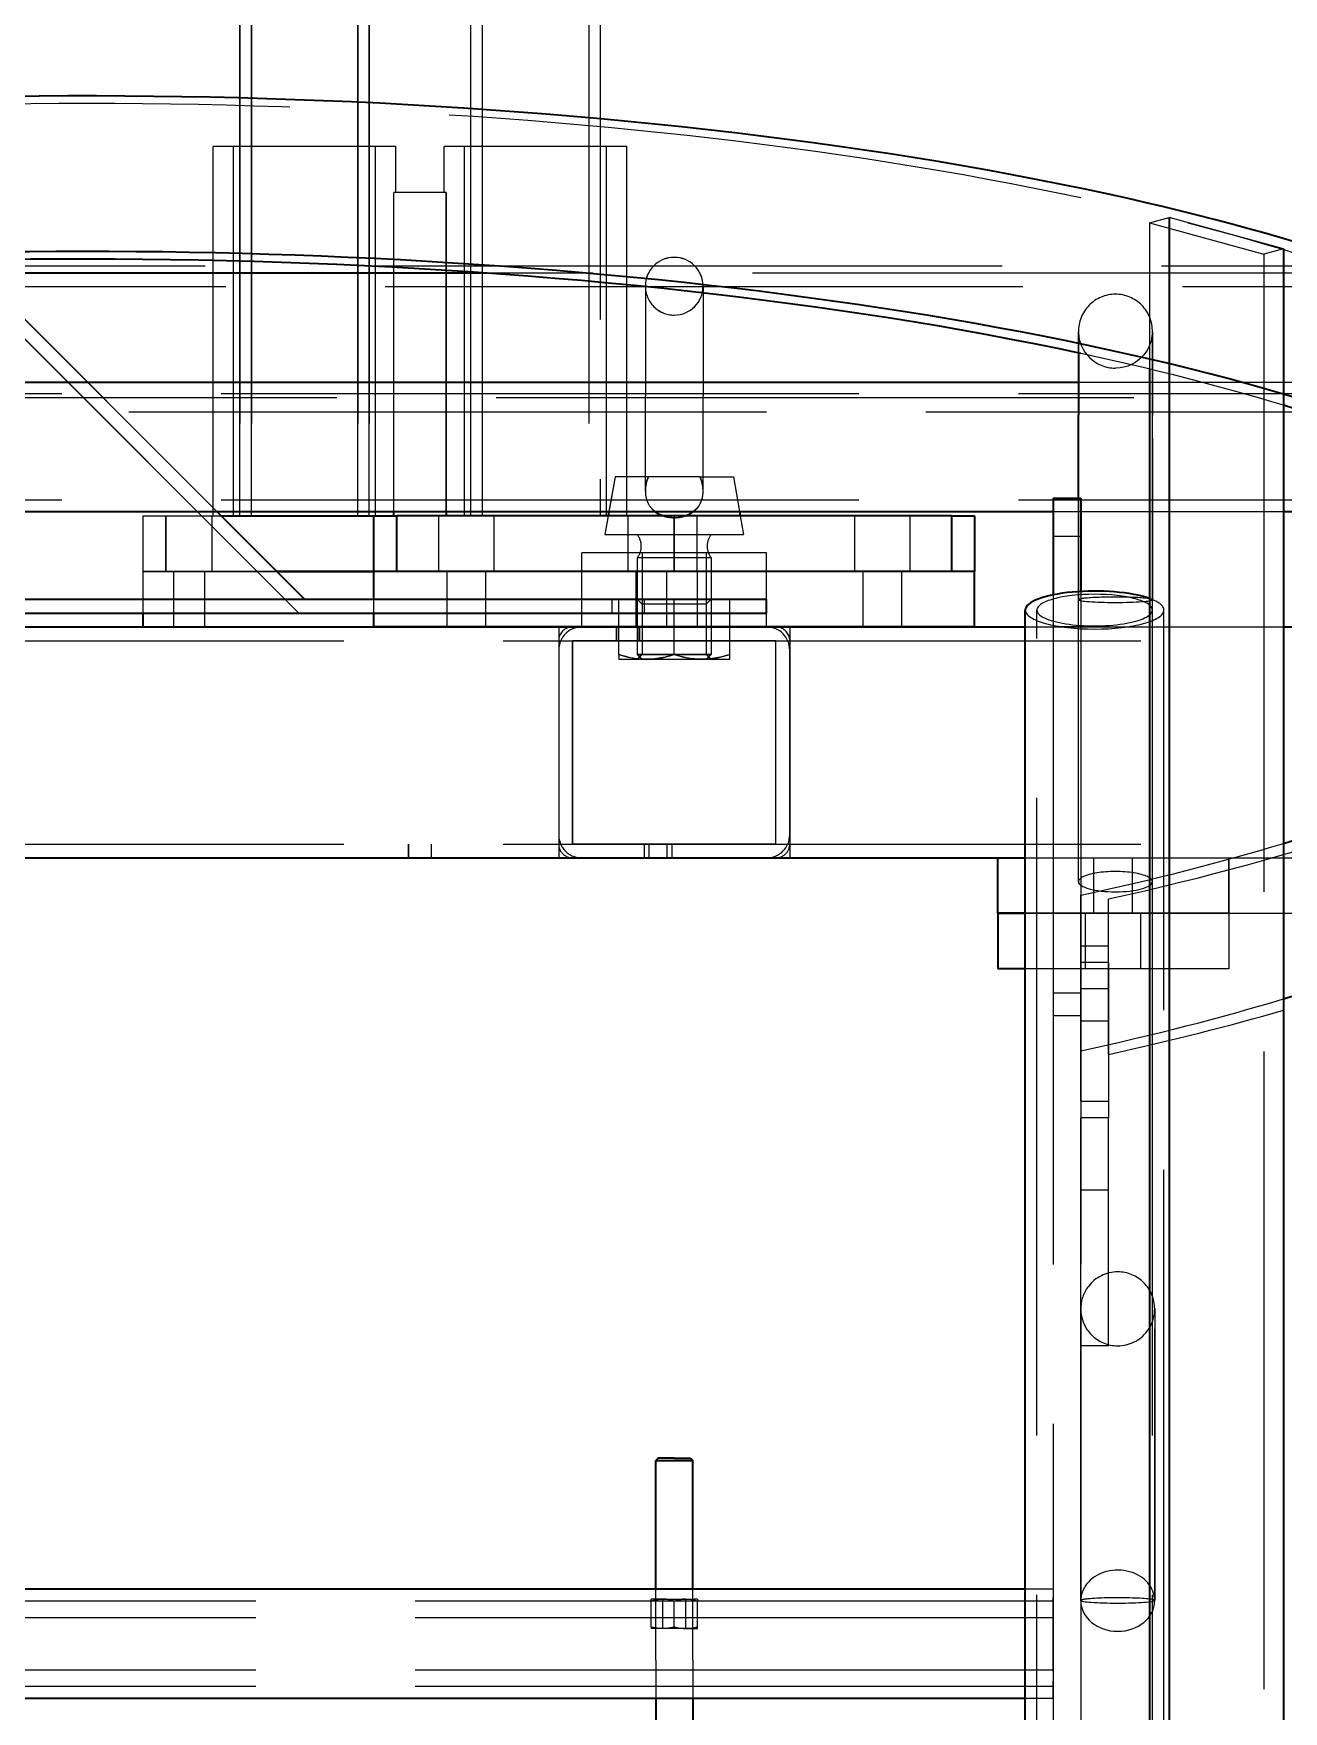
# Model space of a CAD drawing. Header units: millimetres. Extents: x -73083 to 81340, y -6859 to 6812.
# Drawn here: x -66757.6 to -66487.1, y -3230.4 to -2867.3 of the extents above; entities that cross this region are included whole.
import ezdxf

# ---------------------------------------------------------------- set-up
doc = ezdxf.new("R2010")
doc.units = ezdxf.units.MM
doc.linetypes.add('AM_ISO02W050', pattern=[7.5, 6, -1.5])
doc.layers.add('AM_HID', color=1, linetype='AM_ISO02W050', lineweight=25)

msp = doc.modelspace()

# ---------------------------------------------------------------- linework, layer by layer
at = {"color": 7, "lineweight": 35, "ltscale": 23}
for p, q in [((-66511.86895, -2907.08996), (-66511.8687, -3385.91955)), ((-66487.12017, -2913.87023), (-66487.11992, -3392.49182)), ((-66659.60869, -2919.09289), (-66834.35649, -2919.09289)), ((-66659.60869, -2919.09289), (-66834.35625, -2919.09289)), ((-66531.48125, -2936.38684), (-66531.48125, -2949.82189)), ((-66516.11162, -2939.87609), (-66516.11138, -3384.91369)), ((-66962.98125, -2942.67102), (-66531.48125, -2942.67053)), ((-66531.48125, -2967.8385), (-66531.48125, -2949.82189)), ((-66536.98125, -2967.8385), (-66536.98125, -2988.74035)), ((-66536.98125, -2967.8385), (-66530.98125, -2967.8385)), ((-66530.98125, -2967.8385), (-66530.98125, -2988.00109)), ((-66956.98125, -2970.67102), (-66536.98125, -2970.67053)), ((-66698.96001, -2989.66369), (-66717.95415, -2970.66955)), ((-66683.95928, -2971.67053), (-66716.95317, -2971.67053)), ((-66683.95806, -2983.65002), (-66683.95806, -2971.65002)), ((-66683.95806, -2971.65002), (-66678.95806, -2971.65002)), ((-66679.61528, -2971.64855), (-66679.61528, -2970.66711)), ((-66558.95806, -2971.64953), (-66678.95806, -2971.65002)), ((-66678.95806, -2983.65002), (-66678.95806, -2971.65002)), ((-66668.29668, -2970.66711), (-66668.29668, -2971.64855)), ((-66633.07134, -2970.66857), (-66633.24419, -2971.64953)), ((-66604.84356, -2970.66857), (-66604.67046, -2971.64953)), ((-66604.84087, -2970.66711), (-66604.66777, -2971.64855)), ((-66558.95806, -2971.64953), (-66558.95806, -2983.64953)), ((-66558.95806, -2971.64953), (-66553.95806, -2971.64953)), ((-66553.95806, -2971.64953), (-66553.95806, -2983.64953)), ((-66487.12065, -2970.67053), (-66431.06157, -2970.67053)), ((-66704.95293, -2983.67053), (-66683.95903, -2983.67053)), ((-66683.95903, -2983.6925), (-66704.93096, -2983.6925)), ((-66553.95806, -2983.64953), (-66683.95806, -2983.65002)), ((-66683.95806, -2989.66271), (-66683.95806, -2983.65002)), ((-66558.95806, -2983.64953), (-66678.95806, -2983.65002)), ((-66553.95806, -2995.64953), (-66553.95806, -2983.64953)), ((-66953.70952, -2989.66516), (-66598.96001, -2989.6632)), ((-66598.96001, -2992.6632), (-66598.96001, -2989.6632)), ((-66542.98125, -3379.22521), (-66542.98149, -2992.02795)), ((-66950.98394, -2992.68566), (-66683.9583, -2992.68371)), ((-66950.98272, -2992.66516), (-66598.96001, -2992.6632)), ((-66950.98174, -2995.67053), (-66542.98174, -2995.67004)), ((-66733.95586, -2992.68615), (-66733.95586, -2995.67053)), ((-66683.95806, -2995.65002), (-66683.95806, -2992.66271)), ((-66553.95806, -2995.64953), (-66683.95806, -2995.65002)), ((-66598.95732, -2995.65148), (-66638.95732, -2995.65148)), ((-66638.95586, -2995.66174), (-66638.95586, -2995.65051)), ((-66598.95586, -2995.66174), (-66598.95586, -2995.65051)), ((-66487.12065, -2995.67004), (-66402.78667, -2995.67004)), ((-66950.98149, -3045.67053), (-66542.98149, -3045.67004)), ((-66548.98369, -3045.66906), (-66548.98369, -3057.64953)), ((-66548.98369, -3057.64953), (-66542.98345, -3057.64953)), ((-66542.98345, -3057.65002), (-66548.95147, -3057.65002)), ((-66548.95147, -3057.65002), (-66548.95147, -3069.65002)), ((-66542.98345, -3069.65002), (-66548.95147, -3069.65002)), ((-66622.43535, -3175.55285), (-66622.93535, -3176.05285)), ((-66622.93535, -3176.05285), (-66618.93535, -3176.05285)), ((-66622.93535, -3203.94885), (-66622.93535, -3176.05285)), ((-66618.93535, -3175.55285), (-66622.43535, -3175.55285)), ((-66618.93535, -3175.55285), (-66615.43535, -3175.55285)), ((-66618.93535, -3176.05285), (-66614.93535, -3176.05285)), ((-66615.43535, -3175.55285), (-66614.93535, -3176.05285)), ((-66614.93535, -3203.94885), (-66614.93535, -3176.05285)), ((-66542.98149, -3203.94934), (-66950.98149, -3203.94934)), ((-66542.98149, -3227.56457), (-66950.98149, -3227.56506)), ((-66622.93535, -3227.56457), (-66622.93535, -3227.58215)), ((-66622.93535, -3227.58215), (-66622.93535, -3240.00988)), ((-66614.93535, -3227.56457), (-66614.93535, -3227.58215)), ((-66614.93535, -3227.58215), (-66614.93535, -3240.00988))]:
    msp.add_line(p, q, dxfattribs=at)
for centre, radius, start, end in [((-66619.57671, -2966.1007), 5.80474, 231.9307429, 237.9845581), ((-66619.27398, -2965.58703), 6.4008, 238.1233339, 251.2558411), ((-66618.71245, -2965.41613), 6.58614, 288.8468595, 296.3669319), ((-66618.42949, -2965.96887), 5.96482, 296.2907138, 307.9951104), ((-66640.9583, -2998.65344), 3, 89.9998044, 95.8149455), ((-66638.95635, -3000.67004), 5, 90.0000503, 90.5980675), ((-66598.95635, -3000.67004), 5, 89.390975, 90.0000503), ((-66596.9583, -2998.65344), 3, 84.2187528, 89.9998044)]:
    msp.add_arc(centre, radius, start, end, dxfattribs=at)
for centre, major_axis, start_param, end_param in [((-66746.98149, -2978.27941), (356, 0), 0.897463912, 3.141607323), ((-66746.98149, -2978.27941), (356, 0), 0.000001218, 0.897463912), ((-66746.98149, -3011.94055), (356, 0), 0.000001218, 3.141607323), ((-66746.98149, -3011.94055), (350, 0), 0.905691145, 3.141618521), ((-66746.98149, -3011.94055), (350, 0), 0.000001218, 0.734059257), ((-66527.98149, -2992.02795), (15, 0), 0.657816841, 3.141593865), ((-66746.98149, -2978.27941), (350, 0), 5.549125506, 5.924698), ((-66746.98149, -3011.94055), (350, 0), 5.549125506, 6.283186526)]:
    msp.add_ellipse(centre, major_axis=major_axis, ratio=0.273951229, start_param=start_param, end_param=end_param, dxfattribs=at)
at = {"layer": 'AM_HID', "ltscale": 23}
for p, q in [((-66712.95708, -1778.67126), (-66712.95586, -2971.67102)), ((-66712.95586, -2971.67102), (-66712.95708, -1778.67126)), ((-66710.45708, -1778.67126), (-66710.45586, -2971.67102)), ((-66710.45586, -2971.67102), (-66710.45708, -1778.67126)), ((-66687.45708, -1778.67126), (-66687.45586, -2971.67102)), ((-66687.45586, -2971.67102), (-66687.45708, -1778.67126)), ((-66684.95708, -1778.67126), (-66684.95586, -2971.67102)), ((-66684.95586, -2971.67102), (-66684.95708, -1778.67126)), ((-66662.95586, -2971.67102), (-66662.95708, -1778.67126)), ((-66660.45586, -2971.67102), (-66660.45708, -1778.67126)), ((-66637.45708, -1778.67126), (-66637.45586, -2971.67102)), ((-66634.95635, -2618.67102), (-66634.95586, -2971.67102)), ((-66700.20244, -2992.66369), (-66817.20317, -2875.66418)), ((-66700.20098, -2992.6842), (-66817.20147, -2875.68566)), ((-66717.95415, -2970.66955), (-66815.9605, -2872.66418)), ((-66698.9583, -2989.6842), (-66815.95879, -2872.68566)), ((-66698.9561, -2891.67102), (-66718.7061, -2891.67102)), ((-66718.70586, -2971.67102), (-66718.7061, -2891.67102)), ((-66714.30596, -2971.67102), (-66714.30596, -2891.67102)), ((-66679.2061, -2891.67102), (-66698.9561, -2891.67102)), ((-66683.60601, -2971.67102), (-66683.60601, -2891.67102)), ((-66679.2061, -2901.67102), (-66679.2061, -2891.67102)), ((-66648.9561, -2891.67053), (-66668.7061, -2891.67053)), ((-66668.7061, -2901.67053), (-66668.7061, -2891.67053)), ((-66664.30596, -2971.67053), (-66664.30596, -2891.67053)), ((-66629.2061, -2891.67053), (-66648.9561, -2891.67053)), ((-66633.60601, -2971.67053), (-66633.60601, -2891.67053)), ((-66629.20586, -2971.67053), (-66629.2061, -2891.67053)), ((-66668.29668, -2901.67053), (-66679.61528, -2901.67053)), ((-66679.61528, -2970.66711), (-66679.61528, -2901.67053)), ((-66679.61528, -2971.67102), (-66679.61528, -2901.67102)), ((-66668.29668, -2901.67053), (-66668.29668, -2970.66711)), ((-66668.29668, -2971.67102), (-66668.29668, -2901.67102)), ((-66516.11162, -2908.25207), (-66511.86895, -2907.08996)), ((-66516.11162, -2908.25207), (-66516.11162, -2939.87609)), ((-66516.11162, -2908.25207), (-66491.36284, -2915.03234)), ((-66487.12017, -2913.87023), (-66511.86895, -2907.08996)), ((-66487.12017, -2913.87023), (-66491.36284, -2915.03234)), ((-66491.36284, -2915.03234), (-66491.3626, -3429.56506)), ((-66375.48149, -2917.59289), (-67050.48149, -2917.59338)), ((-66464.03447, -2919.09289), (-66659.60869, -2919.09289)), ((-66464.03447, -2919.09289), (-66659.60869, -2919.09289)), ((-66370.98149, -2922.09289), (-67054.98149, -2922.09338)), ((-66625.20732, -2921.94445), (-66625.20732, -2945.69396)), ((-66625.20732, -2921.94445), (-66625.20732, -2945.69445)), ((-66625.20586, -2921.93615), (-66625.20586, -2945.68615)), ((-66625.20586, -2921.93615), (-66625.20586, -2945.68664)), ((-66612.70732, -2921.94445), (-66612.70732, -2945.69396)), ((-66612.70732, -2921.94445), (-66612.70732, -2945.69445)), ((-66612.70586, -2921.93615), (-66612.70586, -2945.68615)), ((-66612.70586, -2921.93615), (-66612.70586, -2945.68664)), ((-66531.48125, -2954.88293), (-66531.48125, -2931.80285)), ((-66531.48125, -2931.84777), (-66531.48125, -2936.38684)), ((-66515.48125, -2954.88293), (-66515.48125, -2931.80285)), ((-66515.48125, -2931.84777), (-66515.48125, -2949.82189)), ((-66531.48125, -2942.67053), (-66415.55986, -2942.67053)), ((-66346.98149, -2946.09289), (-67078.98143, -2946.09338)), ((-67061.98125, -2945.17102), (-66411.98125, -2945.17053)), ((-66625.20732, -2966.31018), (-66625.20732, -2945.69396)), ((-66625.20732, -2966.31164), (-66625.20732, -2945.69445)), ((-66625.20586, -2966.30187), (-66625.20586, -2945.68615)), ((-66625.20586, -2966.30334), (-66625.20586, -2945.68664)), ((-66612.70732, -2966.31018), (-66612.70732, -2945.69396)), ((-66612.70732, -2966.31115), (-66612.70732, -2945.69445)), ((-66612.70586, -2966.30187), (-66612.70586, -2945.68615)), ((-66612.70586, -2966.30285), (-66612.70586, -2945.68664)), ((-67081.98131, -2949.09338), (-66407.29766, -2949.09289)), ((-66515.48125, -3050.8048), (-66515.48125, -2949.82189)), ((-66531.48125, -2954.88293), (-66531.48101, -2989.79309)), ((-66515.48125, -2954.88293), (-66515.48101, -2989.79309)), ((-66631.75176, -2963.18615), (-66633.95586, -2975.68615)), ((-66631.75322, -2963.19445), (-66633.07134, -2970.66857)), ((-66624.54375, -2963.19445), (-66631.75322, -2963.19445)), ((-66623.97075, -2963.19396), (-66624.54375, -2963.19396)), ((-66618.95732, -2963.19445), (-66623.97075, -2963.19396)), ((-66613.94414, -2963.19396), (-66618.95732, -2963.19445)), ((-66613.37114, -2963.19396), (-66613.94414, -2963.19396)), ((-66613.37114, -2963.19445), (-66606.16143, -2963.19445)), ((-66606.16143, -2963.19445), (-66604.84356, -2970.66857)), ((-66606.15996, -2963.18615), (-66604.84087, -2970.66711)), ((-67061.98125, -2968.17102), (-66411.98125, -2968.17053)), ((-66531.48125, -3050.8048), (-66531.48125, -2967.8385)), ((-66728.95586, -2971.67053), (-66733.95586, -2971.67053)), ((-66733.95586, -2971.67053), (-66733.95586, -2983.67053)), ((-66716.95317, -2971.67053), (-66728.95586, -2971.67053)), ((-66728.95586, -2983.67053), (-66728.95586, -2971.67053)), ((-66728.95586, -2983.67053), (-66728.95586, -2971.67053)), ((-66728.95586, -2971.67102), (-66728.95586, -2983.67102)), ((-66728.95586, -2983.67102), (-66728.95586, -2971.67102)), ((-66718.95586, -2983.67053), (-66718.95586, -2971.67053)), ((-66718.95586, -2983.67102), (-66718.95586, -2971.67102)), ((-66698.95586, -2971.67102), (-66714.30596, -2971.67102)), ((-66684.95586, -2971.67102), (-66712.95586, -2971.67102)), ((-66683.60601, -2971.67102), (-66698.95586, -2971.67102)), ((-66618.95586, -2971.67053), (-66683.95928, -2971.67053)), ((-66679.61528, -2971.67053), (-66679.61528, -2971.64855)), ((-66678.95806, -2971.65002), (-66678.95806, -2983.65002)), ((-66669.95806, -2971.65002), (-66669.95806, -2983.65002)), ((-66669.95806, -2971.65002), (-66669.95806, -2983.65002)), ((-66668.29668, -2971.64855), (-66668.29668, -2971.67053)), ((-66648.95586, -2971.67053), (-66664.30596, -2971.67053)), ((-66634.95586, -2971.67102), (-66662.95586, -2971.67102)), ((-66657.95806, -2971.65002), (-66657.95806, -2983.65002)), ((-66657.95806, -2971.65002), (-66657.95806, -2983.65002)), ((-66633.60601, -2971.67053), (-66648.95586, -2971.67053)), ((-66633.24419, -2971.64953), (-66633.95732, -2975.69445)), ((-66628.95586, -2983.67053), (-66628.95586, -2971.67053)), ((-66628.95586, -2983.67102), (-66628.95586, -2971.67102)), ((-66613.95586, -2971.67053), (-66618.95586, -2971.67053)), ((-66618.95586, -2971.67053), (-66618.95586, -2983.67053)), ((-66618.95586, -2983.67053), (-66618.95586, -2971.67053)), ((-66618.95586, -2983.67102), (-66618.95586, -2971.67102)), ((-66618.95586, -2983.67102), (-66618.95586, -2971.67102)), ((-66613.95586, -2983.67053), (-66613.95586, -2971.67053)), ((-66604.67046, -2971.64953), (-66603.95732, -2975.69445)), ((-66604.66777, -2971.64855), (-66603.95586, -2975.68615)), ((-66579.95806, -2971.64953), (-66579.95806, -2983.64953)), ((-66579.95806, -2971.64953), (-66579.95806, -2983.64953)), ((-66567.95806, -2971.64953), (-66567.95806, -2983.64953)), ((-66567.95806, -2971.64953), (-66567.95806, -2983.64953)), ((-66558.95806, -2983.64953), (-66558.95806, -2971.64953)), ((-66536.98125, -2970.67053), (-66487.12065, -2970.67053)), ((-66633.95732, -2975.69445), (-66618.95732, -2975.69445)), ((-66618.95732, -2975.69445), (-66603.95732, -2975.69445)), ((-66536.98125, -2976.05676), (-66530.98125, -2976.05676)), ((-66638.95732, -2995.65148), (-66638.95732, -2979.65148)), ((-66598.95732, -2979.65148), (-66638.95732, -2979.65148)), ((-66598.95586, -2979.66174), (-66638.95586, -2979.66174)), ((-66618.95732, -2980.69445), (-66626.95732, -2980.69445)), ((-66626.95732, -2980.69445), (-66626.95732, -3001.61145)), ((-66618.95586, -2980.68615), (-66626.95586, -2980.68615)), ((-66626.95586, -2980.68615), (-66626.95586, -3001.60363)), ((-66625.87481, -2979.65148), (-66625.87481, -2995.65148)), ((-66625.87334, -2979.66174), (-66625.87334, -2995.66174)), ((-66610.95732, -2980.69445), (-66618.95732, -2980.69445)), ((-66610.95586, -2980.68615), (-66618.95586, -2980.68615)), ((-66612.03984, -2979.65148), (-66612.03984, -2995.65148)), ((-66612.03838, -2979.66174), (-66612.03838, -2995.66174)), ((-66610.95732, -2980.69445), (-66610.95732, -3001.61145)), ((-66610.95586, -2980.68615), (-66610.95586, -3001.60363)), ((-66598.95732, -2989.66223), (-66598.95732, -2979.65148)), ((-66733.95586, -2983.67053), (-66728.95586, -2983.67053)), ((-66733.95586, -2983.6925), (-66733.95586, -2992.68615)), ((-66704.93096, -2983.6925), (-66733.95586, -2983.6925)), ((-66728.95586, -2983.67053), (-66704.95293, -2983.67053)), ((-66727.27935, -2983.6925), (-66727.27935, -2995.6925)), ((-66727.27935, -2983.69299), (-66727.27935, -2995.69299)), ((-66720.63237, -2983.6925), (-66720.63237, -2995.6925)), ((-66720.63237, -2983.69299), (-66720.63237, -2995.69299)), ((-66683.95903, -2983.67053), (-66618.95586, -2983.67053)), ((-66613.95586, -2983.6925), (-66683.95903, -2983.6925)), ((-66683.95806, -2983.65002), (-66678.95806, -2983.65002)), ((-66668.14605, -2983.65002), (-66668.14605, -2995.65002)), ((-66668.14605, -2983.65002), (-66668.14605, -2995.65002)), ((-66659.77007, -2983.65002), (-66659.77007, -2995.65002)), ((-66659.77007, -2983.65002), (-66659.76982, -2995.65002)), ((-66627.27935, -2983.6925), (-66627.27935, -2995.6925)), ((-66627.27935, -2983.6925), (-66627.27935, -2995.6925)), ((-66620.63237, -2983.6925), (-66620.63237, -2995.6925)), ((-66620.63237, -2983.6925), (-66620.63237, -2995.6925)), ((-66618.95586, -2983.67053), (-66613.95586, -2983.67053)), ((-66613.95586, -2983.6925), (-66613.95586, -2995.6925)), ((-66578.14605, -2983.64953), (-66578.14605, -2995.64953)), ((-66578.14605, -2983.65002), (-66578.14605, -2995.65002)), ((-66569.77007, -2983.64953), (-66569.77007, -2995.64953)), ((-66569.77007, -2983.65002), (-66569.76982, -2995.65002)), ((-66558.95806, -2983.64953), (-66553.95806, -2983.64953)), ((-66530.98125, -2988.00109), (-66530.98125, -2995.67492)), ((-68398.95842, -2989.69445), (-66598.95855, -2989.68322)), ((-66683.95806, -2992.66271), (-66683.95806, -2989.66271)), ((-66632.46001, -2989.6632), (-66632.46001, -2992.6632)), ((-66632.45952, -2989.6632), (-66632.45952, -2992.6632)), ((-66632.45903, -2989.6632), (-66632.45903, -2992.6632)), ((-66632.4583, -2989.68371), (-66632.4583, -2992.68371)), ((-66632.45806, -2989.68469), (-66632.45781, -2992.68469)), ((-66632.45757, -2989.68615), (-66632.45757, -2992.68615)), ((-66630.95732, -2989.69396), (-66618.95732, -2989.69396)), ((-66630.95732, -3001.62219), (-66630.95732, -2989.69396)), ((-66625.87481, -2990.77648), (-66626.95732, -2989.69445)), ((-66625.87334, -2990.76867), (-66626.95586, -2989.68615)), ((-66612.03984, -2990.77648), (-66625.87481, -2990.77648)), ((-66612.03984, -2990.77648), (-66625.87481, -2990.77648)), ((-66625.87481, -2990.77648), (-66625.87481, -3001.61145)), ((-66612.03838, -2990.76867), (-66625.87334, -2990.76867)), ((-66612.03838, -2990.76867), (-66625.87334, -2990.76867)), ((-66625.87334, -2990.76867), (-66625.87334, -3001.60363)), ((-66625.46001, -2989.6632), (-66625.46001, -2992.6632)), ((-66625.45952, -2989.6632), (-66625.45952, -2992.6632)), ((-66625.45903, -2989.6632), (-66625.45903, -2992.6632)), ((-66625.4583, -2989.68371), (-66625.4583, -2992.68371)), ((-66625.45806, -2989.68469), (-66625.45781, -2992.68469)), ((-66625.45757, -2989.68615), (-66625.45757, -2992.68615)), ((-66618.95732, -2989.69396), (-66606.95732, -2989.69396)), ((-66618.95732, -3001.62219), (-66618.95732, -2989.69396)), ((-66618.95732, -3001.62219), (-66618.95732, -2989.69445)), ((-66618.95586, -3001.61437), (-66618.95586, -2989.68615)), ((-66618.95586, -3001.61437), (-66618.95586, -2989.68615)), ((-66612.03984, -2990.77648), (-66610.95732, -2989.69445)), ((-66612.03984, -2990.77648), (-66612.03984, -3001.61145)), ((-66612.03838, -2990.76867), (-66610.95586, -2989.68615)), ((-66612.03838, -2990.76867), (-66612.03838, -3001.60363)), ((-66606.95732, -3001.62219), (-66606.95732, -2989.69396)), ((-66540.48052, -4723.16613), (-66540.48149, -2992.02795)), ((-66536.98125, -2988.74035), (-66536.98125, -2995.67541)), ((-66515.48052, -4723.16613), (-66515.48149, -2992.02795)), ((-66512.98125, -3423.64221), (-66512.98149, -2992.02746)), ((-66733.95586, -2995.67053), (-66733.95586, -2995.6925)), ((-66613.95586, -2995.6925), (-66733.95586, -2995.6925)), ((-66683.9583, -2992.68371), (-66598.9583, -2992.68322)), ((-66643.9627, -2995.67004), (-66643.9627, -3000.67004)), ((-66631.4395, -2998.67004), (-66631.4395, -2995.67004)), ((-66631.43804, -2998.67004), (-66631.43804, -2995.67004)), ((-66631.43633, -2998.67004), (-66631.43633, -2995.67004)), ((-66631.41631, -2995.65344), (-66631.41631, -2998.65344)), ((-66631.41582, -2995.65441), (-66631.41582, -2998.65344)), ((-66631.41533, -2995.65588), (-66631.41533, -2998.65344)), ((-66626.52251, -2998.67004), (-66626.52251, -2995.67004)), ((-66626.52105, -2998.67004), (-66626.52105, -2995.67004)), ((-66626.51934, -2998.67004), (-66626.51934, -2995.67004)), ((-66626.49932, -2995.65344), (-66626.49932, -2998.65344)), ((-66626.49883, -2995.65441), (-66626.49883, -2998.65344)), ((-66626.49834, -2995.65588), (-66626.49834, -2998.65344)), ((-66598.95732, -2995.65148), (-66598.95732, -2992.66271)), ((-66593.96221, -2995.67004), (-66593.96221, -3000.67004)), ((-66542.98174, -2995.67004), (-66487.12065, -2995.67004)), ((-66530.98125, -2995.67492), (-66536.98125, -2995.67541)), ((-66536.98125, -2995.67541), (-66536.98027, -4726.45373)), ((-66530.98125, -2995.67492), (-66530.98027, -4727.1925)), ((-68725.96123, -2998.67199), (-66271.96099, -2998.67004)), ((-66640.95855, -3042.65344), (-66640.9583, -2998.65344)), ((-66596.9583, -2998.65344), (-66640.9583, -2998.65344)), ((-66640.95635, -2998.67004), (-66640.95635, -3042.67004)), ((-66596.95855, -3042.65344), (-66596.9583, -2998.65344)), ((-66596.95635, -3042.67004), (-66596.95635, -2998.67004)), ((-66643.9627, -3000.67004), (-66643.9627, -3040.67004)), ((-66643.95635, -3000.67004), (-66643.95635, -3040.67004)), ((-66630.95732, -3001.62219), (-66630.95732, -3002.69445)), ((-66624.95732, -3002.69445), (-66630.95732, -3002.69445)), ((-66626.95732, -3001.61145), (-66618.95732, -3001.61145)), ((-66625.87481, -3002.69445), (-66626.95732, -3001.61145)), ((-66625.87481, -3001.61145), (-66626.95732, -3002.69445)), ((-66626.95586, -3001.60363), (-66618.95586, -3001.60363)), ((-66625.87334, -3002.68615), (-66626.95586, -3001.60363)), ((-66625.87334, -3001.60363), (-66626.95586, -3002.68615)), ((-66625.87481, -3001.61145), (-66612.03984, -3001.61145)), ((-66625.87481, -3001.61145), (-66612.03984, -3001.61145)), ((-66618.95732, -3002.69445), (-66625.87481, -3002.69445)), ((-66625.87334, -3001.60363), (-66612.03838, -3001.60363)), ((-66625.87334, -3001.60363), (-66612.03838, -3001.60363)), ((-66612.95732, -3002.69445), (-66624.95732, -3002.69445)), ((-66618.95732, -3001.61145), (-66610.95732, -3001.61145)), ((-66612.03984, -3002.69445), (-66618.95732, -3002.69445)), ((-66618.95586, -3001.60363), (-66610.95586, -3001.60363)), ((-66606.95732, -3002.69445), (-66612.95732, -3002.69445)), ((-66612.03984, -3002.69445), (-66610.95732, -3001.61145)), ((-66612.03984, -3001.61145), (-66610.95732, -3002.69445)), ((-66612.03838, -3002.68615), (-66610.95586, -3001.60363)), ((-66612.03838, -3001.60363), (-66610.95586, -3002.68615)), ((-66606.95732, -3002.69445), (-66606.95732, -3001.62219)), ((-66593.96221, -3000.67004), (-66593.96221, -3040.67004)), ((-66593.95635, -3040.67004), (-66593.95635, -3000.67004)), ((-68725.96117, -3042.67199), (-66271.96099, -3042.67004)), ((-66676.42461, -3045.67199), (-66676.42461, -3042.67199)), ((-66676.42266, -3045.67053), (-66676.42266, -3042.67053)), ((-66676.41655, -3045.65148), (-66676.41655, -3042.67053)), ((-66676.41558, -3045.651), (-66676.41558, -3042.67053)), ((-66671.50762, -3045.67199), (-66671.50762, -3042.67199)), ((-66671.50566, -3045.67053), (-66671.50566, -3042.67053)), ((-66671.49956, -3045.65148), (-66671.49932, -3042.67053)), ((-66671.49858, -3045.65148), (-66671.49858, -3042.67053)), ((-66643.96758, -3040.67053), (-66643.95635, -3040.67004)), ((-66643.9627, -3040.67004), (-66643.9627, -3045.67004)), ((-66596.95855, -3042.65344), (-66640.95855, -3042.65344)), ((-66625.41582, -3045.65344), (-66625.41582, -3042.65344)), ((-66625.41582, -3045.65344), (-66625.41582, -3042.65344)), ((-66625.41558, -3045.65344), (-66625.41558, -3042.65344)), ((-66624.42266, -3042.67004), (-66624.42266, -3045.67004)), ((-66624.42168, -3042.67004), (-66624.42168, -3045.67004)), ((-66624.42095, -3042.67004), (-66624.42095, -3045.67004)), ((-66620.49883, -3045.65344), (-66620.49883, -3042.65344)), ((-66620.49883, -3045.65344), (-66620.49883, -3042.65344)), ((-66620.49858, -3045.65344), (-66620.49858, -3042.65344)), ((-66619.50566, -3042.67004), (-66619.50566, -3045.67004)), ((-66619.50469, -3042.67004), (-66619.50469, -3045.67004)), ((-66619.50396, -3042.67004), (-66619.50396, -3045.67004)), ((-66593.96221, -3040.67004), (-66593.96221, -3045.67004)), ((-66676.11553, -3045.65148), (-66676.41655, -3045.65148)), ((-66671.49956, -3045.65148), (-66676.11553, -3045.65148)), ((-66640.95855, -3045.65344), (-66596.95855, -3045.65344)), ((-66548.98369, -3045.64953), (-66548.98369, -3045.66906)), ((-66548.98369, -3045.64953), (-66498.98369, -3045.64953)), ((-66548.95781, -3045.65539), (-66548.95781, -3057.65539)), ((-66548.95781, -3045.65539), (-66498.95781, -3045.65588)), ((-66542.98149, -3045.67004), (-66404.37822, -3045.67004)), ((-66528.17192, -3057.64953), (-66528.17192, -3045.64953)), ((-66528.1458, -3057.65588), (-66528.1458, -3045.65588)), ((-66519.79595, -3057.64953), (-66519.79595, -3045.64953)), ((-66519.76982, -3057.65588), (-66519.76982, -3045.65588)), ((-66498.98369, -3045.64953), (-66498.98369, -3057.64953)), ((-66498.95781, -3045.65588), (-66498.95781, -3057.65588)), ((-66530.98125, -3087.38586), (-66530.98125, -3053.72521)), ((-66524.98125, -3088.18176), (-66524.98125, -3054.52062)), ((-66548.95781, -3057.65539), (-66498.95781, -3057.65588)), ((-66432.54839, -3057.67248), (-66548.95147, -3057.67248)), ((-66542.98345, -3057.64953), (-66498.98369, -3057.64953)), ((-66498.95147, -3057.65002), (-66542.98345, -3057.65002)), ((-66529.95147, -3069.65051), (-66529.95147, -3057.65051)), ((-66529.95147, -3069.65051), (-66529.95147, -3057.65051)), ((-66517.95147, -3069.65051), (-66517.95147, -3057.65051)), ((-66517.95147, -3069.65051), (-66517.95147, -3057.65051)), ((-66498.95147, -3057.65002), (-66498.95147, -3069.65002)), ((-66530.98125, -3064.68322), (-66524.98125, -3064.68322)), ((-66530.98125, -3068.2677), (-66530.98125, -3101.92883)), ((-66524.98125, -3068.2677), (-66530.98125, -3068.2677)), ((-66524.98125, -3068.2677), (-66524.98125, -3101.92883)), ((-66498.95147, -3069.65002), (-66542.98345, -3069.65002)), ((-66530.98125, -3074.94592), (-66536.98125, -3074.94592)), ((-66530.98125, -3073.90441), (-66524.98125, -3073.90441)), ((-66530.98125, -3079.86291), (-66536.98125, -3079.86291)), ((-66530.98125, -3080.90441), (-66524.98125, -3080.90441)), ((-66530.98125, -3098.34387), (-66530.98125, -3087.38586)), ((-66524.98125, -3088.18176), (-66524.98125, -3098.34387)), ((-66530.98125, -3098.34387), (-66524.98125, -3098.34387)), ((-66524.98125, -3101.92883), (-66530.98125, -3101.92883)), ((-66530.98101, -3151.24035), (-66530.98125, -3101.92883)), ((-66524.98101, -3151.24035), (-66524.98125, -3101.92883)), ((-66524.98101, -3117.57922), (-66530.98101, -3117.57922)), ((-66530.98101, -3143.25305), (-66530.98101, -3166.46545)), ((-66530.98101, -3143.25305), (-66530.98101, -3147.55139)), ((-66514.98101, -3143.25305), (-66514.98101, -3166.46545)), ((-66514.98101, -3143.25305), (-66514.98101, -3147.55187)), ((-66530.98101, -3206.41906), (-66530.98101, -3147.55139)), ((-66514.98101, -3206.41955), (-66514.98101, -3147.55187)), ((-66524.98101, -3151.24035), (-66530.98101, -3151.24035)), ((-66530.98101, -3166.46545), (-66530.98101, -3206.36291)), ((-66514.98101, -3166.46545), (-66514.98101, -3206.36291)), ((-66622.93535, -3176.05285), (-66618.93511, -3176.05285)), ((-66618.93511, -3176.05285), (-66614.93535, -3176.05285)), ((-66621.43535, -3206.05285), (-66623.93535, -3206.05285)), ((-66623.93535, -3206.49914), (-66623.93535, -3206.05285)), ((-66622.93535, -3219.29699), (-66622.93535, -3203.94885)), ((-66621.43535, -3206.05285), (-66616.43535, -3206.05285)), ((-66621.39434, -3212.45275), (-66621.39434, -3206.05285)), ((-66616.47637, -3212.45275), (-66616.47637, -3206.05285)), ((-66616.43535, -3206.05285), (-66614.60527, -3206.05285)), ((-66614.93535, -3219.29699), (-66614.93535, -3203.94885)), ((-66613.93535, -3206.05285), (-66614.60527, -3206.05285)), ((-66613.93535, -3206.05285), (-66613.93535, -3206.49914)), ((-66536.98101, -3203.94934), (-66542.98149, -3203.94934)), ((-66536.98101, -3203.94934), (-66536.98101, -3205.74377)), ((-66536.98101, -3221.65881), (-66536.98101, -3205.74377)), ((-66536.98101, -3206.49816), (-66956.98101, -3206.49816)), ((-66623.93535, -3212.17102), (-66623.93535, -3206.49914)), ((-66618.93535, -3212.17102), (-66618.93535, -3206.49914)), ((-66618.93535, -3212.17102), (-66618.93535, -3206.49914)), ((-66613.93535, -3212.17102), (-66613.93535, -3206.49914)), ((-66536.98101, -3210.09533), (-66956.98101, -3210.09582)), ((-66623.93535, -3212.17102), (-66623.93535, -3212.45275)), ((-66621.43535, -3212.45275), (-66623.93535, -3212.45275)), ((-66616.43535, -3212.45275), (-66621.43535, -3212.45275)), ((-66616.43535, -3212.45275), (-66614.60527, -3212.45275)), ((-66614.60527, -3212.45275), (-66613.93535, -3212.45275)), ((-66613.93535, -3212.45275), (-66613.93535, -3212.17102)), ((-66622.93535, -3219.29699), (-66622.93535, -3227.56457)), ((-66614.93535, -3219.29699), (-66614.93535, -3227.56457)), ((-66536.98101, -3221.41857), (-66956.98101, -3221.41906)), ((-66536.98101, -3221.65881), (-66536.98101, -3223.85363)), ((-66536.98101, -3227.55383), (-66536.98101, -3223.85363)), ((-66536.98101, -3225.01574), (-66956.98101, -3225.01623)), ((-66536.98101, -3227.56457), (-66542.98149, -3227.56457)), ((-66536.98101, -3227.55383), (-66536.98101, -3227.56457))]:
    msp.add_line(p, q, dxfattribs=at)
for points in [[(-66515.48125, -2931.84777), (-66515.50054, -2932.28625), (-66515.6436, -2933.26672), (-66515.7708, -2933.80383), (-66515.94292, -2934.35021), (-66516.15435, -2934.88293), (-66516.41069, -2935.4132), (-66516.70488, -2935.92297), (-66517.0418, -2936.4176), (-66517.41484, -2936.88586), (-66517.82427, -2937.32727), (-66518.26567, -2937.73693), (-66518.73394, -2938.10998), (-66519.22881, -2938.44689), (-66519.73882, -2938.74133), (-66520.26885, -2938.99719), (-66520.80156, -2939.20812), (-66521.34771, -2939.38098), (-66522.42925, -2939.60119), (-66523.48125, -2939.67053)], [(-66625.19585, -2965.91418), (-66625.08623, -2965.00598), (-66624.94463, -2964.37219), (-66624.67119, -2963.51672), (-66624.54375, -2963.19445)], [(-66625.19439, -2965.90637), (-66625.08452, -2964.99768), (-66624.94316, -2964.36437), (-66624.66973, -2963.50891), (-66624.54204, -2963.18615)], [(-66613.37114, -2963.19445), (-66613.18853, -2963.66711), (-66613.00591, -2964.24084), (-66612.82183, -2965.04309), (-66612.76128, -2965.44738)], [(-66613.36968, -2963.18615), (-66613.18706, -2963.6593), (-66613.00444, -2964.23254), (-66612.82036, -2965.03527), (-66612.75957, -2965.43957)], [(-66622.12749, -2971.3175), (-66622.73589, -2970.97033), (-66623.325, -2970.53332), (-66623.88774, -2969.97961)], [(-66622.12603, -2971.3092), (-66622.73442, -2970.96252), (-66623.32329, -2970.52551), (-66623.88628, -2969.9718)], [(-66613.62822, -2969.46398), (-66614.14482, -2970.10998), (-66614.6917, -2970.61682), (-66615.26055, -2971.02258)], [(-66613.62676, -2969.45568), (-66614.14312, -2970.10217), (-66614.68999, -2970.609), (-66615.25908, -2971.01477)], [(-66622.65264, -2971.01477), (-66621.80645, -2971.45715), (-66620.89287, -2971.77453), (-66619.93511, -2971.96545), (-66618.95586, -2972.02893)], [(-66618.95732, -2972.03723), (-66620.0313, -2971.96008), (-66620.57061, -2971.86193), (-66621.10479, -2971.72229), (-66621.62041, -2971.5426), (-66622.12749, -2971.3175)], [(-66618.95586, -2972.02893), (-66620.02983, -2971.95227), (-66620.56914, -2971.85412), (-66621.10332, -2971.71398), (-66621.6187, -2971.53479), (-66622.12603, -2971.3092)], [(-66615.26055, -2971.02258), (-66615.7022, -2971.27453), (-66616.15215, -2971.48498), (-66617.07256, -2971.7965), (-66618.01079, -2971.97717), (-66618.95732, -2972.03723)], [(-66615.25908, -2971.01477), (-66615.70049, -2971.26672), (-66616.15068, -2971.47717), (-66617.07109, -2971.7882), (-66618.00933, -2971.96936), (-66618.95586, -2972.02893)], [(-66618.95586, -2972.02893), (-66618.40483, -2972.00891), (-66617.85772, -2971.94885), (-66617.14067, -2971.80627), (-66616.44683, -2971.59289), (-66615.78569, -2971.3092)], [(-66630.95732, -3001.62219), (-66629.97149, -3001.9298), (-66628.9793, -3002.19348), (-66627.64702, -3002.46594), (-66626.30523, -3002.63635), (-66624.95732, -3002.69445)], [(-66624.95732, -3002.69396), (-66625.78179, -3002.67248), (-66626.6043, -3002.60754), (-66627.47002, -3002.49426), (-66628.33184, -3002.33801), (-66629.99761, -3001.92248), (-66630.95732, -3001.62219)], [(-66630.95586, -3001.61437), (-66629.97002, -3001.92199), (-66628.97783, -3002.18566), (-66627.64556, -3002.45812), (-66626.30376, -3002.62805), (-66624.95586, -3002.68615)], [(-66624.95586, -3002.68615), (-66625.78032, -3002.66418), (-66626.60259, -3002.59973), (-66627.46831, -3002.48645), (-66628.33037, -3002.3302), (-66629.9959, -3001.91418), (-66630.95586, -3001.61437)], [(-66624.95732, -3002.69445), (-66624.13311, -3002.67248), (-66623.3106, -3002.60754), (-66622.44487, -3002.49475), (-66621.58281, -3002.33801), (-66619.91729, -3001.92248), (-66618.95732, -3001.62219)], [(-66618.95732, -3001.62219), (-66619.94316, -3001.9298), (-66620.93535, -3002.19348), (-66622.26787, -3002.46594), (-66623.60942, -3002.63586), (-66624.95732, -3002.69396)], [(-66624.95586, -3002.68615), (-66624.1314, -3002.66467), (-66623.30889, -3002.59973), (-66622.44341, -3002.48645), (-66621.58135, -3002.3302), (-66619.91558, -3001.91467), (-66618.95586, -3001.61437)], [(-66618.95586, -3001.61437), (-66619.9417, -3001.92199), (-66620.93389, -3002.18566), (-66622.26616, -3002.45812), (-66623.60796, -3002.62805), (-66624.95586, -3002.68615)], [(-66618.95732, -3001.62219), (-66617.97149, -3001.9298), (-66616.9793, -3002.19348), (-66615.64702, -3002.46594), (-66614.30523, -3002.63635), (-66612.95732, -3002.69445)], [(-66612.95732, -3002.69396), (-66613.78179, -3002.67248), (-66614.6043, -3002.60754), (-66615.47002, -3002.49426), (-66616.33184, -3002.33801), (-66617.99761, -3001.92199), (-66618.95732, -3001.62219)], [(-66618.95586, -3001.61437), (-66617.97002, -3001.92199), (-66616.97783, -3002.18566), (-66615.64556, -3002.45812), (-66614.30376, -3002.62805), (-66612.95586, -3002.68615)], [(-66612.95586, -3002.68615), (-66613.78032, -3002.66418), (-66614.60259, -3002.59973), (-66615.46831, -3002.48645), (-66616.33037, -3002.3302), (-66617.9959, -3001.91418), (-66618.95586, -3001.61437)], [(-66612.95732, -3002.69445), (-66612.13311, -3002.67248), (-66611.3106, -3002.60754), (-66610.44487, -3002.49475), (-66609.58281, -3002.33801), (-66607.91729, -3001.92248), (-66606.95732, -3001.62219)], [(-66606.95732, -3001.62219), (-66607.94316, -3001.9298), (-66608.93535, -3002.19348), (-66610.26763, -3002.46594), (-66611.60942, -3002.63586), (-66612.95732, -3002.69396)], [(-66612.95586, -3002.68615), (-66612.1314, -3002.66467), (-66611.30913, -3002.59973), (-66610.44341, -3002.48645), (-66609.58135, -3002.3302), (-66607.91558, -3001.91418), (-66606.95586, -3001.61437)], [(-66606.95586, -3001.61437), (-66607.9417, -3001.92199), (-66608.93389, -3002.18566), (-66610.26616, -3002.45812), (-66611.60796, -3002.62805), (-66612.95586, -3002.68615)], [(-66623.93535, -3206.49914), (-66623.44341, -3206.34777), (-66622.44512, -3206.13), (-66621.43535, -3206.05285)], [(-66621.43535, -3206.05285), (-66622.19365, -3206.0968), (-66622.94536, -3206.22326), (-66623.93535, -3206.49914)], [(-66621.43535, -3206.05285), (-66620.67681, -3206.0968), (-66619.9251, -3206.22326), (-66618.93535, -3206.49914)], [(-66618.93535, -3206.49914), (-66619.85942, -3206.23791), (-66620.67095, -3206.09729), (-66621.43535, -3206.05285)], [(-66618.93535, -3206.49914), (-66618.44341, -3206.34777), (-66617.44512, -3206.13), (-66616.43535, -3206.05285)], [(-66616.43535, -3206.05285), (-66617.19365, -3206.0968), (-66617.94536, -3206.22326), (-66618.93535, -3206.49914)], [(-66616.43535, -3206.05285), (-66615.67705, -3206.0968), (-66614.9251, -3206.22326), (-66613.93535, -3206.49914)], [(-66613.93535, -3206.49914), (-66614.4273, -3206.34777), (-66615.42559, -3206.13), (-66616.43535, -3206.05285)], [(-66621.43535, -3212.45275), (-66622.596, -3212.38879), (-66623.93535, -3212.17102)], [(-66623.93535, -3212.17102), (-66622.596, -3212.38879), (-66621.43535, -3212.45275)], [(-66618.93535, -3212.17102), (-66620.27471, -3212.38879), (-66621.43535, -3212.45275)], [(-66621.43535, -3212.45275), (-66620.27471, -3212.38879), (-66618.93535, -3212.17102)], [(-66618.93535, -3212.17102), (-66617.94194, -3212.34582), (-66616.93853, -3212.44055), (-66616.43535, -3212.45275)], [(-66616.43535, -3212.45275), (-66617.44097, -3212.40441), (-66617.94194, -3212.34582), (-66618.93535, -3212.17102)], [(-66616.43535, -3212.45275), (-66615.27446, -3212.38879), (-66613.93535, -3212.17102)], [(-66613.93535, -3212.17102), (-66614.92852, -3212.34582), (-66615.93218, -3212.44055), (-66616.43535, -3212.45275)]]:
    msp.add_lwpolyline(points, dxfattribs=at)
for centre, radius, start, end in [((-66618.95732, -2921.94445), 6.25, 90.0000503, 180.0000496), ((-66618.95586, -2921.93615), 6.25, 90.0000503, 180.0000496), ((-66618.95732, -2921.94445), 6.25, 0.0000513, 90.0000503), ((-66618.95586, -2921.93615), 6.25, 0.0000513, 90.0000503), ((-66618.95732, -2921.94445), 6.25, 180.0000496, 270.0000521), ((-66618.95586, -2921.93615), 6.25, 180.0000496, 270.0000521), ((-66618.95732, -2921.94445), 6.25, 270.0000521, 0.0000513), ((-66618.95586, -2921.93615), 6.25, 270.0000521, 0.0000513), ((-66523.47954, -2931.67297), 8.00256, 90.0112245, 181.2509305), ((-66523.48198, -2931.67199), 8.00143, 359.0611495, 89.993828), ((-66523.48027, -2931.66906), 8.00139, 180.9571504, 269.9941099), ((-66618.12944, -2966.31945), 7.07809, 172.9240383, 179.9235069), ((-66618.32476, -2966.31359), 6.88275, 176.6742903, 179.9975735), ((-66619.0103, -2966.3258), 6.19706, 179.855246, 190.5773216), ((-66619.27983, -2966.3507), 5.92708, 179.6348904, 197.7834034), ((-66618.12774, -2966.31164), 7.07809, 172.9240383, 179.9235069), ((-66618.32305, -2966.30529), 6.88275, 176.6742903, 179.9975735), ((-66619.00859, -2966.3175), 6.19706, 179.855246, 190.5773216), ((-66619.27813, -2966.34289), 5.92708, 179.6348904, 197.7834034), ((-66616.62358, -2966.55334), 8.60212, 157.0161043, 172.6138111), ((-66616.62212, -2966.54553), 8.60212, 157.0161043, 172.6138111), ((-66618.64629, -2966.34875), 5.93838, 342.2346285, 0.3751397), ((-66618.64482, -2966.34094), 5.93838, 342.2346285, 0.3751397), ((-66618.91582, -2966.32189), 6.20848, 349.4069461, 0.0931076), ((-66618.91411, -2966.31408), 6.20848, 349.4069461, 0.0931076), ((-66620.08403, -2966.33752), 7.37664, 0.1992672, 6.9287808), ((-66620.08232, -2966.32971), 7.37664, 0.1992672, 6.9287808), ((-66619.56768, -2966.31213), 6.86016, 0.0171735, 3.3280635), ((-66619.56597, -2966.30432), 6.86016, 0.0171735, 3.3280635), ((-66619.87725, -2966.50354), 5.31128, 190.409818, 213.8764355), ((-66619.87578, -2966.49523), 5.31128, 190.409818, 213.8764355), ((-66619.98491, -2966.55529), 5.19243, 198.0103432, 221.262889), ((-66619.9832, -2966.54748), 5.19243, 198.0103432, 221.262889), ((-66619.88189, -2966.46936), 5.32617, 214.2094346, 232.0710486), ((-66619.79961, -2966.38732), 5.43531, 214.3763234, 238.3445227), ((-66618.10503, -2966.39318), 5.43073, 308.0514287, 318.6691764), ((-66617.92778, -2966.55676), 5.18979, 318.7307949, 341.9949435), ((-66617.92607, -2966.54846), 5.18979, 318.7307949, 341.9949435), ((-66618.03911, -2966.50256), 5.31334, 326.1259432, 349.5843423), ((-66618.03765, -2966.49475), 5.31334, 326.1259432, 349.5843423), ((-66618.9771, -2964.68762), 7.34867, 251.3177704, 270.1541344), ((-66618.93804, -2964.68322), 7.35305, 269.8482853, 288.6659893), ((-66630.08013, -2978.19445), 4.00012, 0.0004925, 38.6811713), ((-66630.07842, -2978.18615), 4.00012, 0.0004925, 38.6811713), ((-66607.83477, -2978.19445), 4.00012, 141.3189225, 179.9996089), ((-66607.8333, -2978.18615), 4.00012, 141.3189225, 179.9996089), ((-66630.07988, -2978.19445), 4, 321.3178623, 0.0000514), ((-66630.07842, -2978.18615), 4, 321.3178623, 0.0000514), ((-66607.83501, -2978.19445), 4, 180.0000496, 218.6822386), ((-66607.8333, -2978.18615), 4, 180.0000496, 218.6822386), ((-66640.9583, -2998.65344), 3, 95.8149455, 179.9998001), ((-66638.95635, -3000.67004), 5, 90.5980675, 180.0000496), ((-66598.95635, -3000.67004), 5, 0.0000514, 89.390975), ((-66596.9583, -2998.65344), 3, 359.9998065, 84.2187528), ((-66640.95855, -3042.65344), 3, 179.9998001, 269.9998063), ((-66638.95635, -3040.67004), 5, 180.0000496, 270.0000521), ((-66598.95635, -3040.67004), 5, 270.0000521, 0.0000514), ((-66596.95855, -3042.65344), 3, 269.9998063, 359.9998065), ((-66522.98101, -3143.25305), 8, 90.0000503, 142.5464578), ((-66522.98101, -3143.25305), 8, 359.9988738, 90.0000503), ((-66522.98101, -3143.25305), 8, 142.5464578, 179.9988712), ((-66522.98101, -3143.25305), 8, 179.9988712, 270.0000521), ((-66522.98101, -3143.25305), 8, 322.5464562, 359.9988737), ((-66522.98101, -3143.25305), 8, 270.0000521, 322.5464562)]:
    msp.add_arc(centre, radius, start, end, dxfattribs=at)
for centre, major_axis, ratio, start_param, end_param in [((-66746.98149, -2978.27941), (350, 0), 0.273951229, 0.905691145, 3.141618521), ((-66746.98149, -2978.27941), (350, 0), 0.273951229, 0.000001218, 0.905691145), ((-66746.98149, -3011.94055), (350, 0), 0.273951229, 0.734059257, 0.905691145), ((-66619.32549, -2964.13049), (5.02699, -5.97119), 0.720855079, 0.767144571, 1.159804238), ((-66619.32378, -2964.12268), (5.02699, -5.97119), 0.720855079, 0.767144571, 1.159804237), ((-66621.14531, -2964.7257), (7.73231, -4.38574), 0.759833204, 5.809325465, 6.127039051), ((-66746.98149, -2978.27941), (356, 0), 0.273951229, 5.385723832, 6.283186525), ((-66527.98149, -2992.02795), (15, 0), 0.273951229, 3.141593865, 6.283186517), ((-66527.98149, -2992.02795), (12.5, 0), 0.273951229, 0.00000121, 3.141593863), ((-66527.98149, -2992.02795), (12.5, 0), 0.273951229, 3.141593863, 6.283186517), ((-66523.48101, -2989.79309), (-8, 0), 0.071505747, 3.14159148, 6.283184134), ((-66523.48101, -2989.79309), (-8, 0), 0.071505747, 6.283184134, 9.424776787), ((-66527.98149, -2992.02795), (15, 0), 0.273951229, 0.00000121, 0.657816841), ((-66746.98149, -2978.27941), (350, 0), 0.273951229, 5.377496599, 5.549125506), ((-66523.48125, -3050.8048), (8, 0), 0.273951148, 0.000001217, 3.141593871), ((-66523.48125, -3050.8048), (8, 0), 0.273951148, 3.141593871, 6.283186524), ((-66746.98149, -3011.94055), (350, 0), 0.273951229, 5.377496599, 5.549125506), ((-66746.98149, -3011.94055), (356, 0), 0.273951229, 5.385723832, 5.530638585), ((-66522.98101, -3206.41955), (8, 0), 0.828055677, 2.487906176, 3.141551753), ((-66522.98101, -3206.41955), (8, 0), 0.828055677, 6.283144406, 8.771091483), ((-66522.98101, -3206.36291), (-8, 0), 0.071505747, 6.283144406, 9.424737059), ((-66522.98101, -3206.41955), (8, 0), 0.828055677, 3.141551753, 6.283144406), ((-66522.98101, -3206.36291), (-8, 0), 0.071505747, 5.629495569, 6.283144406), ((-66522.98101, -3206.36291), (-8, 0), 0.071505747, 3.141551752, 5.629495569)]:
    msp.add_ellipse(centre, major_axis=major_axis, ratio=ratio, start_param=start_param, end_param=end_param, dxfattribs=at)

doc.saveas('drawing.dxf')
